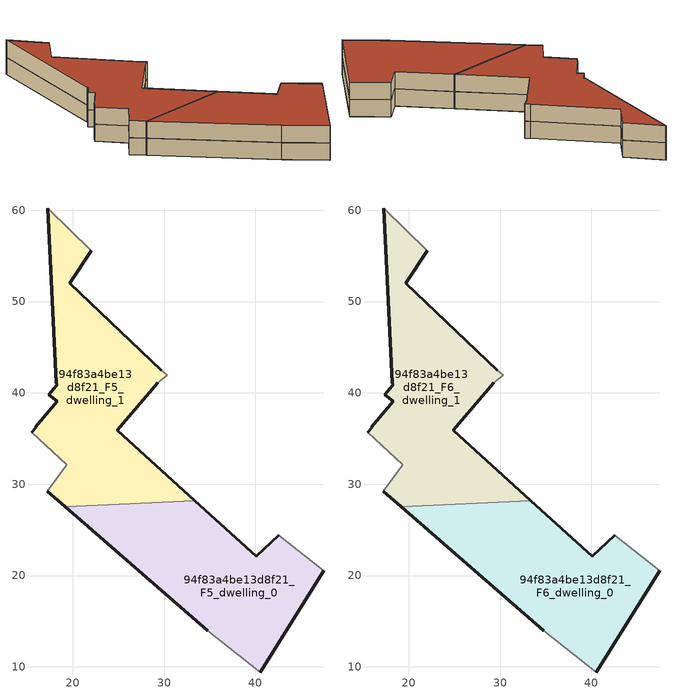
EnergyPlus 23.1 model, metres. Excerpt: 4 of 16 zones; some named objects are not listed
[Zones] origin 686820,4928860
94f83a4be13d8f21_F5_dwelling_0
 floor to 94f83a4be13d8f21_F4_dwelling_0 (EU_floor_Construction): 40.56,9.43 47.47,20.53 42.55,24.39 40.07,22.08 33.37,28.19 19.16,27.52 34.79,13.93 z15
 wall outside (EU_wall_Construction): 47.47,20.53 40.56,9.43 / 34.79,13.93 19.16,27.52 / 33.37,28.19 40.07,22.08 42.55,24.39 z15:18
 wall adiabatic (EU_wall_Construction): 42.55,24.39 47.47,20.53 / 40.56,9.43 34.79,13.93 z15:18
 wall to 94f83a4be13d8f21_F5_dwelling_1 (EU_wall_Construction): 19.16,27.52 33.37,28.19 z15:18
94f83a4be13d8f21_F5_dwelling_1
 floor to 94f83a4be13d8f21_F4_dwelling_1 (EU_floor_Construction): 33.37,28.19 24.87,35.93 29.33,41.08 30.34,41.95 29.72,42.47 19.67,52 22,55.57 17.28,60.25 18.19,41.05 18.32,40.93 18.2,40.79 17.39,39.8 18.29,39.11 18.28,39.09 15.87,36.26 15.94,36.18 15.53,35.69 19.37,32.11 17.2,29.21 19.16,27.52 z15
 wall outside (EU_wall_Construction): 22,55.57 19.67,52 29.72,42.47 / 29.33,41.08 24.87,35.93 33.37,28.19 / 19.16,27.52 17.2,29.21 / 15.53,35.69 15.94,36.18 15.87,36.26 18.28,39.09 18.29,39.11 17.39,39.8 18.2,40.79 18.32,40.93 18.19,41.05 17.28,60.25 z15:18
 wall adiabatic (EU_wall_Construction): 17.28,60.25 22,55.57 / 29.72,42.47 30.34,41.95 29.33,41.08 / 17.2,29.21 19.37,32.11 15.53,35.69 z15:18
94f83a4be13d8f21_F6_dwelling_0
 floor to 94f83a4be13d8f21_F5_dwelling_0 (EU_floor_Construction): 40.56,9.43 47.47,20.53 42.55,24.39 40.07,22.08 33.37,28.19 19.16,27.52 34.79,13.93 z18
 wall outside (EU_wall_Construction): 47.47,20.53 40.56,9.43 / 34.79,13.93 19.16,27.52 / 33.37,28.19 40.07,22.08 42.55,24.39 z18:21
 wall adiabatic (EU_wall_Construction): 42.55,24.39 47.47,20.53 / 40.56,9.43 34.79,13.93 z18:21
 wall to 94f83a4be13d8f21_F6_dwelling_1 (EU_wall_Construction): 19.16,27.52 33.37,28.19 z18:21
 roof outside (EU_roof_Construction): 42.55,24.39 47.47,20.53 40.56,9.43 34.79,13.93 19.16,27.52 33.37,28.19 40.07,22.08 z21
94f83a4be13d8f21_F6_dwelling_1
 floor to 94f83a4be13d8f21_F5_dwelling_1 (EU_floor_Construction): 33.37,28.19 24.87,35.93 29.33,41.08 30.34,41.95 29.72,42.47 19.67,52 22,55.57 17.28,60.25 18.19,41.05 18.32,40.93 18.2,40.79 17.39,39.8 18.29,39.11 18.28,39.09 15.87,36.26 15.94,36.18 15.53,35.69 19.37,32.11 17.2,29.21 19.16,27.52 z18
 wall outside (EU_wall_Construction): 22,55.57 19.67,52 29.72,42.47 / 29.33,41.08 24.87,35.93 33.37,28.19 / 19.16,27.52 17.2,29.21 / 15.53,35.69 15.94,36.18 15.87,36.26 18.28,39.09 18.29,39.11 17.39,39.8 18.2,40.79 18.32,40.93 18.19,41.05 17.28,60.25 z18:21
 wall adiabatic (EU_wall_Construction): 17.28,60.25 22,55.57 / 29.72,42.47 30.34,41.95 29.33,41.08 / 17.2,29.21 19.37,32.11 15.53,35.69 z18:21
 roof outside (EU_roof_Construction): 22,55.57 19.67,52 29.72,42.47 30.34,41.95 29.33,41.08 24.87,35.93 33.37,28.19 19.16,27.52 17.2,29.21 19.37,32.11 15.53,35.69 15.94,36.18 15.87,36.26 18.28,39.09 18.29,39.11 17.39,39.8 18.2,40.79 18.32,40.93 18.19,41.05 17.28,60.25 z21
[Building]
EU S2 Campaign: North Axis=0; Terrain=City; Solar Distribution=FullExterior
[Site:Location]
Bologna: Latitude=44.5; Longitude=11.25; Time Zone=1; Elevation=37
[SizingPeriod:WeatherFileDays]
AnnualSizingPeriod: Begin Month=1; Begin Day of Month=1; End Month=12; End Day of Month=31; Day of Week for Start Day=Monday; Use Weather File Daylight Saving Period=No; Use Weather File Rain and Snow Indicators=No
[MATERIAL]
EU_InternalMass_Material: Roughness=MediumRough; Thickness=0.1; Conductivity=1; Density=1800; Specific Heat=900; Thermal Absorptance=0.9; Solar Absorptance=0.7; Visible Absorptance=0.7
[MATERIAL:NOMASS] Roughness=MediumRough; Thermal Absorptance=0.9; Solar Absorptance=0.7; Visible Absorptance=0.7
Name | Thermal Resistance
EU_wall_NoMass | 0.905828
EU_roof_NoMass | 0.37593
EU_floor_NoMass | 0.67114
[CONSTRUCTION]
EU_wall_Construction: EU_wall_NoMass
EU_roof_Construction: EU_roof_NoMass
EU_floor_Construction: EU_floor_NoMass
EU_InternalMass_Construction: EU_InternalMass_Material
[ZONE] Type=1; Multiplier=1; Ceiling Height=autocalculate; Floor Area=autocalculate; Part of Total Floor Area=Yes
Name | Volume
94f83a4be13d8f21_F5_dwelling_0; 94f83a4be13d8f21_F6_dwelling_0 | 712.41
94f83a4be13d8f21_F5_dwelling_1; 94f83a4be13d8f21_F6_dwelling_1 | 740.232
[INTERNALMASS] Construction=EU_InternalMass_Construction
Name | Zone or ZoneList | Surface Area
94f83a4be13d8f21_F5_dwelling_0_EU_InternalMass | 94f83a4be13d8f21_F5_dwelling_0 | 450.186
94f83a4be13d8f21_F5_dwelling_1_EU_InternalMass | 94f83a4be13d8f21_F5_dwelling_1 | 257.25
94f83a4be13d8f21_F6_dwelling_0_EU_InternalMass | 94f83a4be13d8f21_F6_dwelling_0 | 450.186
94f83a4be13d8f21_F6_dwelling_1_EU_InternalMass | 94f83a4be13d8f21_F6_dwelling_1 | 257.25
[OTHEREQUIPMENT] Fuel Type=Electricity; Design Level Calculation Method=Watts/Area; Power per Zone Floor Area=1; Fraction Latent=0; Fraction Radiant=0; Fraction Lost=0; Carbon Dioxide Generation Rate=0; EndUse Subcategory=EU_Step8_InternalGains
Name | Zone or ZoneList or Space or SpaceList | Schedule
EU_Step8_InternalGain_94f83a4be13d8f21_F5_dwelling_0_f000 | 94f83a4be13d8f21_F5_dwelling_0 | EU_Step8_GainSchedule_94f83a4be13d8f21_F5_dwelling_0_f000
EU_Step8_InternalGain_94f83a4be13d8f21_F5_dwelling_1_f000 | 94f83a4be13d8f21_F5_dwelling_1 | EU_Step8_GainSchedule_94f83a4be13d8f21_F5_dwelling_1_f000
EU_Step8_InternalGain_94f83a4be13d8f21_F6_dwelling_0_f000 | 94f83a4be13d8f21_F6_dwelling_0 | EU_Step8_GainSchedule_94f83a4be13d8f21_F6_dwelling_0_f000
EU_Step8_InternalGain_94f83a4be13d8f21_F6_dwelling_1_f000 | 94f83a4be13d8f21_F6_dwelling_1 | EU_Step8_GainSchedule_94f83a4be13d8f21_F6_dwelling_1_f000
[ZONEVENTILATION:DESIGNFLOWRATE] Schedule=EU_AlwaysOn; Design Flow Rate Calculation Method=AirChanges/Hour; Air Changes per Hour=0.73129; Ventilation Type=Natural; Fan Pressure Rise=0; Fan Total Efficiency=1; Constant Term Coefficient=1; Temperature Term Coefficient=0; Velocity Term Coefficient=0; Velocity Squared Term Coefficient=0; Minimum Indoor Temperature=-100; Maximum Indoor Temperature=100; Delta Temperature=-100; Minimum Outdoor Temperature=-100; Maximum Outdoor Temperature=100; Maximum Wind Speed=40
Name | Zone or ZoneList or Space or SpaceList
EU_ConstantAir_94f83a4be13d8f21_F5_dwelling_0 | 94f83a4be13d8f21_F5_dwelling_0
EU_ConstantAir_94f83a4be13d8f21_F5_dwelling_1 | 94f83a4be13d8f21_F5_dwelling_1
EU_ConstantAir_94f83a4be13d8f21_F6_dwelling_0 | 94f83a4be13d8f21_F6_dwelling_0
EU_ConstantAir_94f83a4be13d8f21_F6_dwelling_1 | 94f83a4be13d8f21_F6_dwelling_1
[HVACTEMPLATE:ZONE:IDEALLOADSAIRSYSTEM] System Availability Schedule=EU_AlwaysOn; Maximum Heating Supply Air Temperature=50; Minimum Cooling Supply Air Temperature=13; Maximum Heating Supply Air Humidity Ratio=0.0156; Minimum Cooling Supply Air Humidity Ratio=0.0077; Heating Limit=NoLimit; Cooling Limit=NoLimit; Heating Availability Schedule=EU_AlwaysOn; Cooling Availability Schedule=EU_CoolingOff; Dehumidification Control Type=ConstantSensibleHeatRatio; Cooling Sensible Heat Ratio=0.7; Dehumidification Setpoint=60; Humidification Control Type=None; Humidification Setpoint=30; Outdoor Air Method=None; Outdoor Air Flow Rate per Person=0.00944; Outdoor Air Flow Rate per Zone Floor Area=0; Outdoor Air Flow Rate per Zone=0; Demand Controlled Ventilation Type=None; Outdoor Air Economizer Type=NoEconomizer; Heat Recovery Type=None; Sensible Heat Recovery Effectiveness=0.7; Latent Heat Recovery Effectiveness=0.65
Name | Template Thermostat
94f83a4be13d8f21_F5_dwelling_0 | EU_HeatOnly_94f83a4be13d8f21_F5_dwelling_0
94f83a4be13d8f21_F5_dwelling_1 | EU_HeatOnly_94f83a4be13d8f21_F5_dwelling_1
94f83a4be13d8f21_F6_dwelling_0 | EU_HeatOnly_94f83a4be13d8f21_F6_dwelling_0
94f83a4be13d8f21_F6_dwelling_1 | EU_HeatOnly_94f83a4be13d8f21_F6_dwelling_1
[SIZING:ZONE] Zone Cooling Design Supply Air Temperature Input Method=SupplyAirTemperature; Zone Cooling Design Supply Air Temperature=13; Zone Heating Design Supply Air Temperature Input Method=SupplyAirTemperature; Zone Heating Design Supply Air Temperature=50; Zone Cooling Design Supply Air Humidity Ratio=0.008; Zone Heating Design Supply Air Humidity Ratio=0.008; Cooling Design Air Flow Method=DesignDay; Cooling Design Air Flow Rate=0; Cooling Minimum Air Flow per Zone Floor Area=0.000762; Cooling Minimum Air Flow=0; Cooling Minimum Air Flow Fraction=0.2; Heating Design Air Flow Method=DesignDay; Heating Design Air Flow Rate=0; Heating Maximum Air Flow per Zone Floor Area=0.002032; Heating Maximum Air Flow=0.141576; Heating Maximum Air Flow Fraction=0.3; Account for Dedicated Outdoor Air System=No; Dedicated Outdoor Air System Control Strategy=NeutralSupplyAir; Dedicated Outdoor Air Low Setpoint Temperature for Design=autosize; Dedicated Outdoor Air High Setpoint Temperature for Design=autosize; Zone Load Sizing Method=Sensible Load Only No Latent Load; Zone Latent Cooling Design Supply Air Humidity Ratio Input Method=HumidityRatioDifference; Zone Cooling Design Supply Air Humidity Ratio Difference=0.005; Zone Latent Heating Design Supply Air Humidity Ratio Input Method=HumidityRatioDifference; Zone Humidification Design Supply Air Humidity Ratio Difference=0.005
94f83a4be13d8f21_F5_dwelling_0; 94f83a4be13d8f21_F5_dwelling_1; 94f83a4be13d8f21_F6_dwelling_0; 94f83a4be13d8f21_F6_dwelling_1
[SCHEDULE:CONSTANT]
Name | Hourly Value
EU_AlwaysOn | 1
EU_CoolingOff | 0
[SCHEDULE:FILE] Column Number=1; Rows to Skip at Top=0; Number of Hours of Data=8760; Column Separator=Comma; Interpolate to Timestep=No; Minutes per Item=60; Adjust Schedule for Daylight Savings=Yes
Name | File
EU_Step8_GainSchedule_94f83a4be13d8f21_F5_dwelling_0_f000 | ../../schedules/94f83a4be13d8f21/94f83a4be13d8f21_F5_dwelling_0_f000_gain.csv
EU_Step8_GainSchedule_94f83a4be13d8f21_F5_dwelling_1_f000 | ../../schedules/94f83a4be13d8f21/94f83a4be13d8f21_F5_dwelling_1_f000_gain.csv
EU_Step8_GainSchedule_94f83a4be13d8f21_F6_dwelling_0_f000 | ../../schedules/94f83a4be13d8f21/94f83a4be13d8f21_F6_dwelling_0_f000_gain.csv
EU_Step8_GainSchedule_94f83a4be13d8f21_F6_dwelling_1_f000 | ../../schedules/94f83a4be13d8f21/94f83a4be13d8f21_F6_dwelling_1_f000_gain.csv
